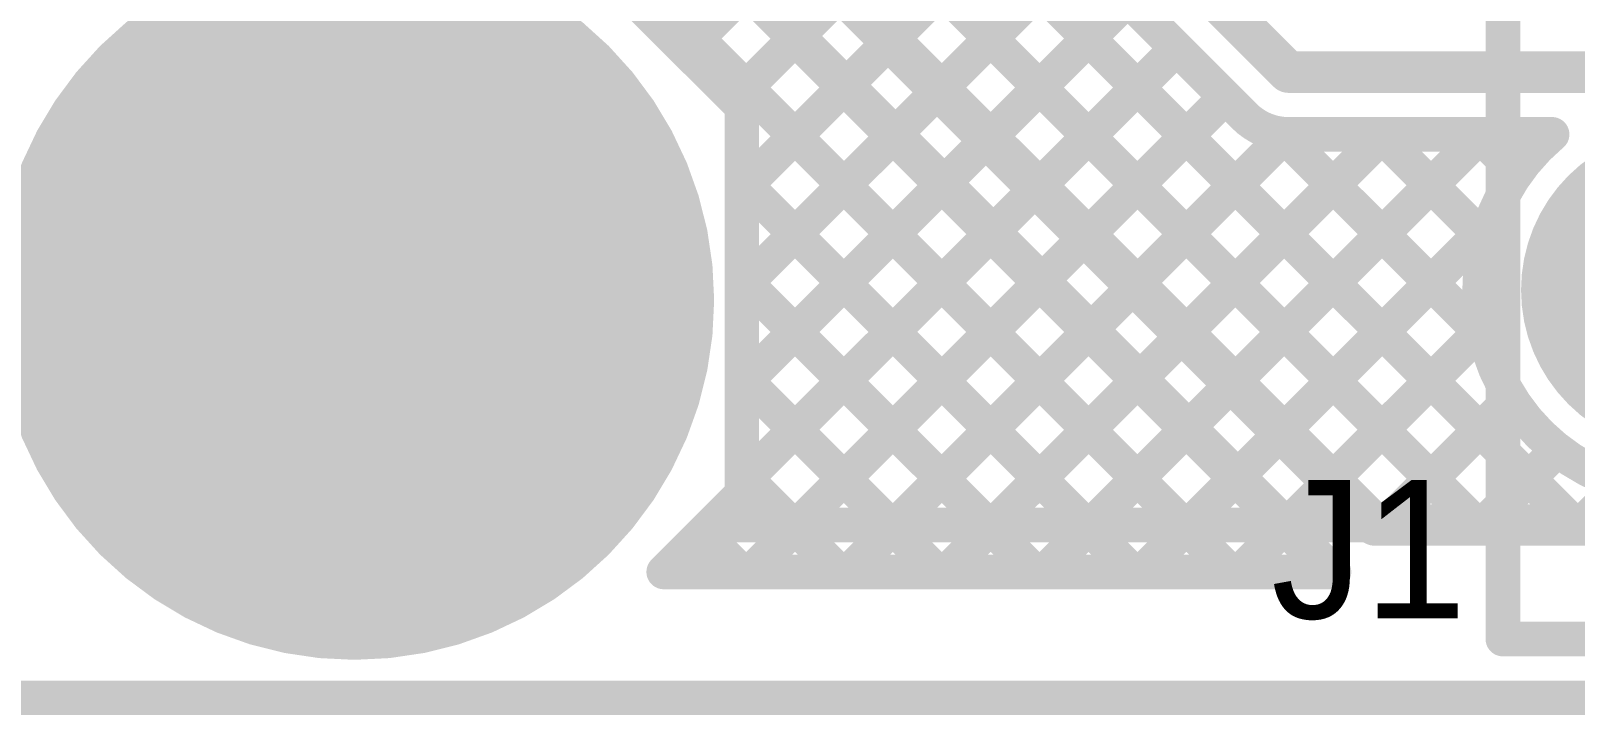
# Model space of a CAD drawing. Header units: millimetres. Extents: x 0.78 to 3.29, y 2.96 to 5.31.
# Drawn here: x 1.0095 to 1.4559, y 2.958 to 3.1559 of the extents above; entities that cross this region are included whole.
import ezdxf

# ---------------------------------------------------------------- set-up
doc = ezdxf.new("R2010")
doc.units = ezdxf.units.MM
doc.header["$MEASUREMENT"] = 0
for name, color, linetype in [('BottomLayer', 5, 'Continuous'), ('BottomSolder', 6, 'Continuous'), ('Mechanical2', 216, 'Continuous'), ('MultiLayer', 9, 'Continuous'), ('PadHoleLayer', 156, 'Continuous'), ('TopLayer', 1, 'Continuous'), ('TopOverlay', 2, 'Continuous'), ('TopPaste', 8, 'Continuous'), ('TopSolder', 216, 'Continuous')]:
    doc.layers.add(name, color=color, linetype=linetype)

# ---------------------------------------------------------------- blocks, each defined once
blk = doc.blocks.new('TC2030_IDC_69')
at = {"layer": 'BottomSolder', "const_width": 0.004}
for points in [[(-0.102, 0.1, 1), (-0.098, 0.1, 1)], [(0.023, 0.1, 1), (0.027, 0.1, 1)], [(0.098, 0.04, 1), (0.102, 0.04, 1)], [(-0.102, 0, 1), (-0.098, 0, 1)], [(0.098, -0.04, 1), (0.102, -0.04, 1)], [(-0.102, -0.1, 1), (-0.098, -0.1, 1)], [(0.023, -0.1, 1), (0.027, -0.1, 1)]]:
    blk.add_lwpolyline(points, format="xyb", close=True, dxfattribs=at)
at = {"layer": 'PadHoleLayer'}
for points, const_width in [([(-0.12338, 0.1, 1), (-0.07662, 0.1, 1)], 0.04675), ([(0.00162, 0.1, 1), (0.04838, 0.1, 1)], 0.04675), ([(0.09025, 0.04, 1), (0.10975, 0.04, 1)], 0.01951), ([(-0.10975, 0, 1), (-0.09025, 0, 1)], 0.01951), ([(0.09025, -0.04, 1), (0.10975, -0.04, 1)], 0.01951), ([(-0.12338, -0.1, 1), (-0.07662, -0.1, 1)], 0.04675), ([(0.00162, -0.1, 1), (0.04838, -0.1, 1)], 0.04675)]:
    blk.add_lwpolyline(points, format="xyb", close=True, dxfattribs=dict(at, const_width=const_width))
at = {"layer": 'TopLayer', "const_width": 0.01549}
for points in [[(-0.05775, 0.025, 1), (-0.04225, 0.025, 1)], [(-0.00775, 0.025, 1), (0.00775, 0.025, 1)], [(0.04225, 0.025, 1), (0.05775, 0.025, 1)], [(-0.05775, -0.025, 1), (-0.04225, -0.025, 1)], [(-0.05775, -0.025, 1), (-0.04225, -0.025, 1)], [(-0.00775, -0.025, 1), (0.00775, -0.025, 1)], [(0.04225, -0.025, 1), (0.05775, -0.025, 1)]]:
    blk.add_lwpolyline(points, format="xyb", close=True, dxfattribs=at)
at = {"layer": 'TopOverlay', "const_width": 0.01}
for points in [[(-0.152, -0.152), (-0.152, 0.152)], [(0.126, 0.152), (-0.152, 0.152)], [(0.126, -0.152), (0.126, 0.152)], [(0.126, -0.152), (-0.152, -0.152)]]:
    blk.add_lwpolyline(points, dxfattribs=at)
at = {"layer": 'TopOverlay'}
for points, const_width in [([(-0.1545, 0.152, 1), (-0.1495, 0.152, 1)], 0.005), ([(-0.1545, 0.152, 1), (-0.1495, 0.152, 1)], 0.005), ([(0.1235, 0.152, 1), (0.1285, 0.152, 1)], 0.005), ([(0.1235, 0.152, 1), (0.1285, 0.152, 1)], 0.005), ([(-0.0376, -0.057, 1), (-0.0504, -0.057, 1)], 0.01), ([(-0.0529, -0.057, 1), (-0.0479, -0.057, 1)], 0.005), ([(-0.0401, -0.057, 1), (-0.0351, -0.057, 1)], 0.005), ([(-0.1545, -0.152, 1), (-0.1495, -0.152, 1)], 0.005), ([(-0.1545, -0.152, 1), (-0.1495, -0.152, 1)], 0.005), ([(0.1235, -0.152, 1), (0.1285, -0.152, 1)], 0.005), ([(0.1235, -0.152, 1), (0.1285, -0.152, 1)], 0.005)]:
    blk.add_lwpolyline(points, format="xyb", close=True, dxfattribs=dict(at, const_width=const_width))
at = {"layer": 'TopPaste', "const_width": 0.01549}
for points in [[(-0.05775, 0.025, 1), (-0.04225, 0.025, 1)], [(-0.00775, 0.025, 1), (0.00775, 0.025, 1)], [(0.04225, 0.025, 1), (0.05775, 0.025, 1)], [(-0.05775, -0.025, 1), (-0.04225, -0.025, 1)], [(-0.05775, -0.025, 1), (-0.04225, -0.025, 1)], [(-0.00775, -0.025, 1), (0.00775, -0.025, 1)], [(0.04225, -0.025, 1), (0.05775, -0.025, 1)]]:
    blk.add_lwpolyline(points, format="xyb", close=True, dxfattribs=at)
at = {"layer": 'TopSolder'}
for points, const_width in [([(-0.102, 0.1, 1), (-0.098, 0.1, 1)], 0.004), ([(0.023, 0.1, 1), (0.027, 0.1, 1)], 0.004), ([(-0.05975, 0.025, 1), (-0.04025, 0.025, 1)], 0.01949), ([(-0.00975, 0.025, 1), (0.00975, 0.025, 1)], 0.01949), ([(0.04025, 0.025, 1), (0.05975, 0.025, 1)], 0.01949), ([(0.098, 0.04, 1), (0.102, 0.04, 1)], 0.004), ([(-0.102, 0, 1), (-0.098, 0, 1)], 0.004), ([(-0.05975, -0.025, 1), (-0.04025, -0.025, 1)], 0.01949), ([(-0.05975, -0.025, 1), (-0.04025, -0.025, 1)], 0.01949), ([(-0.00975, -0.025, 1), (0.00975, -0.025, 1)], 0.01949), ([(0.04025, -0.025, 1), (0.05975, -0.025, 1)], 0.01949), ([(0.098, -0.04, 1), (0.102, -0.04, 1)], 0.004), ([(-0.102, -0.1, 1), (-0.098, -0.1, 1)], 0.004), ([(0.023, -0.1, 1), (0.027, -0.1, 1)], 0.004)]:
    blk.add_lwpolyline(points, format="xyb", close=True, dxfattribs=dict(at, const_width=const_width))

msp = doc.modelspace()

# ---------------------------------------------------------------- linework, layer by layer
at = {"layer": 'BottomLayer'}
for points, const_width in [([(1.06928, 3.2865), (1.34278, 3.013)], 0.01), ([(1.09756, 3.2865), (1.37106, 3.013)], 0.01), ([(1.12585, 3.2865), (1.39935, 3.013)], 0.01), ([(1.28, 3.237), (1.373, 3.144)], 0.012), ([(1.19869, 3.15031), (1.26739, 3.219)], 0.01), ([(1.24992, 3.219), (1.45592, 3.013)], 0.01), ([(1.27254, 3.219), (1.36025, 3.1313)], 0.01), ([(1.2281, 3.21253), (1.42763, 3.013)], 0.01), ([(1.21283, 3.13617), (1.28411, 3.20744)], 0.01), ([(1.215, 3.11005), (1.29825, 3.1933)], 0.01), ([(1.159, 3.19), (1.215, 3.134)], 0.01), ([(1.215, 3.08176), (1.31239, 3.17915)], 0.01), ([(1.215, 3.05348), (1.32653, 3.16501)], 0.01), ([(1.215, 3.02519), (1.34068, 3.15087)], 0.01), ([(1.373, 3.144), (1.59, 3.144)], 0.012), ([(1.215, 3.022), (1.215, 3.134)], 0.01), ([(1.23109, 3.013), (1.35482, 3.13673)], 0.01), ([(1.25938, 3.013), (1.37239, 3.12601)], 0.01), ([(1.28766, 3.013), (1.40066, 3.126)], 0.01), ([(1.31594, 3.013), (1.42894, 3.126)], 0.01), ([(1.3711, 3.1261), (1.42986, 3.06734)], 0.01), ([(1.373, 3.126), (1.44923, 3.126)], 0.01), ([(1.39948, 3.126), (1.43005, 3.09544)], 0.01), ([(1.42777, 3.126), (1.43895, 3.11481)], 0.01), ([(1.215, 3.11249), (1.31449, 3.013)], 0.01), ([(1.34423, 3.013), (1.4315, 3.10027)], 0.01), ([(1.215, 3.08421), (1.28621, 3.013)], 0.01), ([(1.37251, 3.013), (1.42932, 3.06981)], 0.01), ([(1.215, 3.05593), (1.25793, 3.013)], 0.01), ([(1.4008, 3.013), (1.43736, 3.04957)], 0.01), ([(1.42908, 3.013), (1.4508, 3.03472)], 0.01), ([(1.215, 3.02764), (1.22964, 3.013)], 0.01), ([(1.206, 3.013), (1.215, 3.022)], 0.01), ([(1.45737, 3.013), (1.46933, 3.02497)], 0.01), ([(1.206, 3.013), (1.51628, 3.013)], 0.01)]:
    msp.add_lwpolyline(points, dxfattribs=dict(at, const_width=const_width))
for points, const_width in [([(1.053, 3.078, 1), (1.153, 3.078, 1)], 0.1), ([(1.19619, 3.15031, 1), (1.20119, 3.15031, 1)], 0.005), ([(1.33818, 3.15087, 1), (1.34318, 3.15087, 1)], 0.005), ([(1.37, 3.144, 1), (1.376, 3.144, 1)], 0.006), ([(1.37, 3.144, 1), (1.376, 3.144, 1)], 0.006), ([(1.21033, 3.13617, 1), (1.21533, 3.13617, 1)], 0.005), ([(1.2125, 3.134, 1), (1.2175, 3.134, 1)], 0.005), ([(1.2125, 3.134, 1), (1.2175, 3.134, 1)], 0.005), ([(1.35232, 3.13673, 1), (1.35732, 3.13673, 1)], 0.005), ([(1.35775, 3.1313, 1), (1.36275, 3.1313, 1)], 0.005), ([(1.35775, 3.1313, 1), (1.36275, 3.1313, 1)], 0.005), ([(1.35777, 3.13127, 1), (1.36277, 3.13127, 1)], 0.005), ([(1.3686, 3.1261, 1), (1.3736, 3.1261, 1)], 0.005), ([(1.36989, 3.12601, 1), (1.37489, 3.12601, 1)], 0.005), ([(1.3705, 3.126, 1), (1.3755, 3.126, 1)], 0.005), ([(1.3705, 3.126, 1), (1.3755, 3.126, 1)], 0.005), ([(1.3705, 3.126, 1), (1.3755, 3.126, 1)], 0.005), ([(1.39698, 3.126, 1), (1.40198, 3.126, 1)], 0.005), ([(1.39816, 3.126, 1), (1.40316, 3.126, 1)], 0.005), ([(1.42527, 3.126, 1), (1.43027, 3.126, 1)], 0.005), ([(1.42644, 3.126, 1), (1.43144, 3.126, 1)], 0.005), ([(1.44673, 3.126, 1), (1.45173, 3.126, 1)], 0.005), ([(1.44673, 3.126, 1), (1.45173, 3.126, 1)], 0.005), ([(1.2125, 3.11249, 1), (1.2175, 3.11249, 1)], 0.005), ([(1.43645, 3.11481, 1), (1.44145, 3.11481, 1)], 0.005), ([(1.2125, 3.11005, 1), (1.2175, 3.11005, 1)], 0.005), ([(1.429, 3.10027, 1), (1.434, 3.10027, 1)], 0.005), ([(1.42755, 3.09544, 1), (1.43255, 3.09544, 1)], 0.005), ([(1.2125, 3.08421, 1), (1.2175, 3.08421, 1)], 0.005), ([(1.2125, 3.08176, 1), (1.2175, 3.08176, 1)], 0.005), ([(1.42682, 3.06981, 1), (1.43182, 3.06981, 1)], 0.005), ([(1.42736, 3.06734, 1), (1.43236, 3.06734, 1)], 0.005), ([(1.2125, 3.05593, 1), (1.2175, 3.05593, 1)], 0.005), ([(1.2125, 3.05348, 1), (1.2175, 3.05348, 1)], 0.005), ([(1.43486, 3.04957, 1), (1.43986, 3.04957, 1)], 0.005), ([(1.4483, 3.03472, 1), (1.4533, 3.03472, 1)], 0.005), ([(1.2125, 3.02764, 1), (1.2175, 3.02764, 1)], 0.005), ([(1.2125, 3.02519, 1), (1.2175, 3.02519, 1)], 0.005), ([(1.2125, 3.022, 1), (1.2175, 3.022, 1)], 0.005), ([(1.2125, 3.022, 1), (1.2175, 3.022, 1)], 0.005), ([(1.2035, 3.013, 1), (1.2085, 3.013, 1)], 0.005), ([(1.2035, 3.013, 1), (1.2085, 3.013, 1)], 0.005), ([(1.22714, 3.013, 1), (1.23214, 3.013, 1)], 0.005), ([(1.22859, 3.013, 1), (1.23359, 3.013, 1)], 0.005), ([(1.25543, 3.013, 1), (1.26043, 3.013, 1)], 0.005), ([(1.25688, 3.013, 1), (1.26188, 3.013, 1)], 0.005), ([(1.28371, 3.013, 1), (1.28871, 3.013, 1)], 0.005), ([(1.28516, 3.013, 1), (1.29016, 3.013, 1)], 0.005), ([(1.31199, 3.013, 1), (1.31699, 3.013, 1)], 0.005), ([(1.31344, 3.013, 1), (1.31844, 3.013, 1)], 0.005), ([(1.34028, 3.013, 1), (1.34528, 3.013, 1)], 0.005), ([(1.34173, 3.013, 1), (1.34673, 3.013, 1)], 0.005), ([(1.36856, 3.013, 1), (1.37356, 3.013, 1)], 0.005), ([(1.37001, 3.013, 1), (1.37501, 3.013, 1)], 0.005), ([(1.39685, 3.013, 1), (1.40185, 3.013, 1)], 0.005), ([(1.3983, 3.013, 1), (1.4033, 3.013, 1)], 0.005), ([(1.42513, 3.013, 1), (1.43013, 3.013, 1)], 0.005), ([(1.42658, 3.013, 1), (1.43158, 3.013, 1)], 0.005), ([(1.45342, 3.013, 1), (1.45842, 3.013, 1)], 0.005), ([(1.45487, 3.013, 1), (1.45987, 3.013, 1)], 0.005)]:
    msp.add_lwpolyline(points, format="xyb", close=True, dxfattribs=dict(at, const_width=const_width))
at = {"layer": 'BottomLayer', "const_width": 0.01}
for points in [[(1.373, 3.126, -0.199396), (1.36025, 3.1313)], [(1.373, 3.126, -0.198912), (1.36027, 3.13127)], [(1.54575, 3.081, -1.569533), (1.44923, 3.126)]]:
    msp.add_lwpolyline(points, format="xyb", dxfattribs=at)
at = {"layer": 'BottomSolder', "const_width": 0.104}
msp.add_lwpolyline([(1.051, 3.078, 1), (1.155, 3.078, 1)], format="xyb", close=True, dxfattribs=at)
at = {"layer": 'Mechanical2', "const_width": 0.01}
msp.add_lwpolyline([(0.984, 2.963), (3.284, 2.963)], dxfattribs=at)
at = {"layer": 'MultiLayer', "const_width": 0.1}
msp.add_lwpolyline([(1.053, 3.078, 1), (1.153, 3.078, 1)], format="xyb", close=True, dxfattribs=at)
at = {"layer": 'PadHoleLayer', "const_width": 0.05}
msp.add_lwpolyline([(1.078, 3.078, 1), (1.128, 3.078, 1)], format="xyb", close=True, dxfattribs=at)
at = {"layer": 'TopLayer'}
for points, const_width in [([(1.07998, 3.30408), (1.38464, 2.99942)], 0.01), ([(1.07085, 3.28493), (1.35635, 2.99942)], 0.01), ([(1.251, 3.266), (1.373, 3.144)], 0.012), ([(1.165, 3.246), (1.398, 3.013)], 0.012), ([(1.1523, 3.23325), (1.38525, 3.0003)], 0.01), ([(1.159, 3.19), (1.215, 3.134)], 0.01), ([(1.19869, 3.15031), (1.21696, 3.16858)], 0.01), ([(1.21283, 3.13617), (1.23111, 3.15444)], 0.01), ([(1.373, 3.144), (1.524, 3.144)], 0.012), ([(1.215, 3.11005), (1.24525, 3.1403)], 0.01), ([(1.215, 3.022), (1.215, 3.134)], 0.01), ([(1.215, 3.08176), (1.25939, 3.12615)], 0.01), ([(1.215, 3.11249), (1.32807, 2.99942)], 0.01), ([(1.215, 3.05348), (1.27353, 3.11201)], 0.01), ([(1.215, 3.02519), (1.28768, 3.09787)], 0.01), ([(1.215, 3.08421), (1.29978, 2.99942)], 0.01), ([(1.21752, 2.99942), (1.30182, 3.08373)], 0.01), ([(1.2458, 2.99942), (1.31596, 3.06958)], 0.01), ([(1.215, 3.05593), (1.2715, 2.99942)], 0.01), ([(1.27408, 2.99942), (1.3301, 3.05544)], 0.01), ([(1.30237, 2.99942), (1.34424, 3.0413)], 0.01), ([(1.215, 3.02764), (1.24322, 2.99942)], 0.01), ([(1.33065, 2.99942), (1.35839, 3.02716)], 0.01), ([(1.19242, 2.99942), (1.215, 3.022)], 0.01), ([(1.35894, 2.99942), (1.37253, 3.01302)], 0.01), ([(1.398, 3.013), (1.475, 3.013)], 0.012), ([(1.20368, 3.01068), (1.21493, 2.99942)], 0.01), ([(1.19242, 2.99942), (1.38618, 2.99942)], 0.01)]:
    msp.add_lwpolyline(points, dxfattribs=dict(at, const_width=const_width))
for points, const_width in [([(1.053, 3.078, 1), (1.153, 3.078, 1)], 0.1), ([(1.22861, 3.15444, 1), (1.23361, 3.15444, 1)], 0.005), ([(1.19619, 3.15031, 1), (1.20119, 3.15031, 1)], 0.005), ([(1.37, 3.144, 1), (1.376, 3.144, 1)], 0.006), ([(1.37, 3.144, 1), (1.376, 3.144, 1)], 0.006), ([(1.24275, 3.1403, 1), (1.24775, 3.1403, 1)], 0.005), ([(1.21033, 3.13617, 1), (1.21533, 3.13617, 1)], 0.005), ([(1.2125, 3.134, 1), (1.2175, 3.134, 1)], 0.005), ([(1.2125, 3.134, 1), (1.2175, 3.134, 1)], 0.005), ([(1.25689, 3.12615, 1), (1.26189, 3.12615, 1)], 0.005), ([(1.2125, 3.11249, 1), (1.2175, 3.11249, 1)], 0.005), ([(1.27103, 3.11201, 1), (1.27603, 3.11201, 1)], 0.005), ([(1.2125, 3.11005, 1), (1.2175, 3.11005, 1)], 0.005), ([(1.28518, 3.09787, 1), (1.29018, 3.09787, 1)], 0.005), ([(1.2125, 3.08421, 1), (1.2175, 3.08421, 1)], 0.005), ([(1.2125, 3.08176, 1), (1.2175, 3.08176, 1)], 0.005), ([(1.29932, 3.08373, 1), (1.30432, 3.08373, 1)], 0.005), ([(1.31346, 3.06958, 1), (1.31846, 3.06958, 1)], 0.005), ([(1.2125, 3.05593, 1), (1.2175, 3.05593, 1)], 0.005), ([(1.2125, 3.05348, 1), (1.2175, 3.05348, 1)], 0.005), ([(1.3276, 3.05544, 1), (1.3326, 3.05544, 1)], 0.005), ([(1.34174, 3.0413, 1), (1.34674, 3.0413, 1)], 0.005), ([(1.2125, 3.02764, 1), (1.2175, 3.02764, 1)], 0.005), ([(1.35589, 3.02716, 1), (1.36089, 3.02716, 1)], 0.005), ([(1.2125, 3.02519, 1), (1.2175, 3.02519, 1)], 0.005), ([(1.2125, 3.022, 1), (1.2175, 3.022, 1)], 0.005), ([(1.2125, 3.022, 1), (1.2175, 3.022, 1)], 0.005), ([(1.37003, 3.01302, 1), (1.37503, 3.01302, 1)], 0.005), ([(1.395, 3.013, 1), (1.401, 3.013, 1)], 0.006), ([(1.395, 3.013, 1), (1.401, 3.013, 1)], 0.006), ([(1.20118, 3.01068, 1), (1.20618, 3.01068, 1)], 0.005), ([(1.18992, 2.99942, 1), (1.19492, 2.99942, 1)], 0.005), ([(1.18992, 2.99942, 1), (1.19492, 2.99942, 1)], 0.005), ([(1.21243, 2.99942, 1), (1.21743, 2.99942, 1)], 0.005), ([(1.21502, 2.99942, 1), (1.22002, 2.99942, 1)], 0.005), ([(1.24072, 2.99942, 1), (1.24572, 2.99942, 1)], 0.005), ([(1.2433, 2.99942, 1), (1.2483, 2.99942, 1)], 0.005), ([(1.269, 2.99942, 1), (1.274, 2.99942, 1)], 0.005), ([(1.27158, 2.99942, 1), (1.27658, 2.99942, 1)], 0.005), ([(1.29729, 2.99942, 1), (1.30228, 2.99942, 1)], 0.005), ([(1.29987, 2.99942, 1), (1.30487, 2.99942, 1)], 0.005), ([(1.32557, 2.99942, 1), (1.33057, 2.99942, 1)], 0.005), ([(1.32815, 2.99942, 1), (1.33315, 2.99942, 1)], 0.005), ([(1.35385, 2.99942, 1), (1.35885, 2.99942, 1)], 0.005), ([(1.35644, 2.99942, 1), (1.36144, 2.99942, 1)], 0.005), ([(1.38214, 2.99942, 1), (1.38714, 2.99942, 1)], 0.005), ([(1.38275, 3.0003, 1), (1.38775, 3.0003, 1)], 0.005), ([(1.38368, 2.99942, 1), (1.38868, 2.99942, 1)], 0.005)]:
    msp.add_lwpolyline(points, format="xyb", close=True, dxfattribs=dict(at, const_width=const_width))
at = {"layer": 'TopSolder', "const_width": 0.104}
msp.add_lwpolyline([(1.051, 3.078, 1), (1.155, 3.078, 1)], format="xyb", close=True, dxfattribs=at)

# ---------------------------------------------------------------- block references
at = {"rotation": 270}
msp.add_blockref('TC2030_IDC_69', (1.587, 3.106), dxfattribs=at)

# ---------------------------------------------------------------- texts
at = {"layer": 'TopOverlay'}
msp.add_text('J1', height=0.04, dxfattribs=at).set_placement((1.368, 2.986))

doc.saveas('drawing.dxf')
